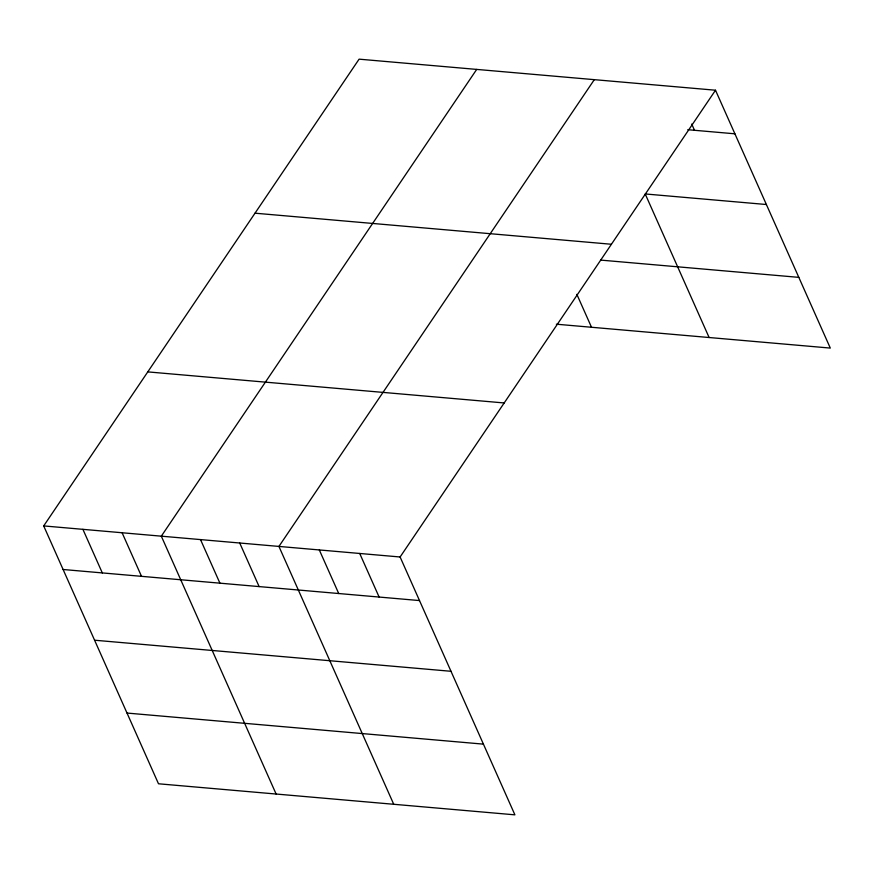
<?xml version="1.0" encoding="UTF-8"?>
<svg xmlns="http://www.w3.org/2000/svg" width="874" height="874" viewBox="0 0 874 874"><rect width="100%" height="100%" fill="white"/><g stroke="black" fill="none" stroke-linecap="round" stroke-linejoin="round"><path stroke-width="1.31" d="M715.5 90.219L400.106 556.989L514.906 814.841L158.5 783.781L43.7 525.919L359.094 59.159L715.5 90.219L830.3 348.081L556.356 324.199M476.701 69.407L161.319 536.177L276.118 794.029M594.32 79.654L278.926 546.425L393.737 804.288M687.772 129.702L734.903 133.809M766.378 204.516L645.209 193.952L709.12 337.517M255.011 213.19L611.418 244.261M600.58 260.091L798.814 277.364M147.782 371.887L504.189 402.958M43.7 525.919L400.106 556.989M63.103 569.498L419.509 600.569M94.589 640.216L450.995 671.287M127.025 713.064L483.431 744.135M691.738 124.053L694.502 130.281M576.851 294.341L591.512 327.258M359.717 553.471L379.119 597.051M319.316 549.954L338.73 593.533M239.727 543.005L259.13 586.596M200.517 539.597L219.92 583.176M122.109 532.758L141.512 576.337M82.91 529.338L102.313 572.918"/></g></svg>
